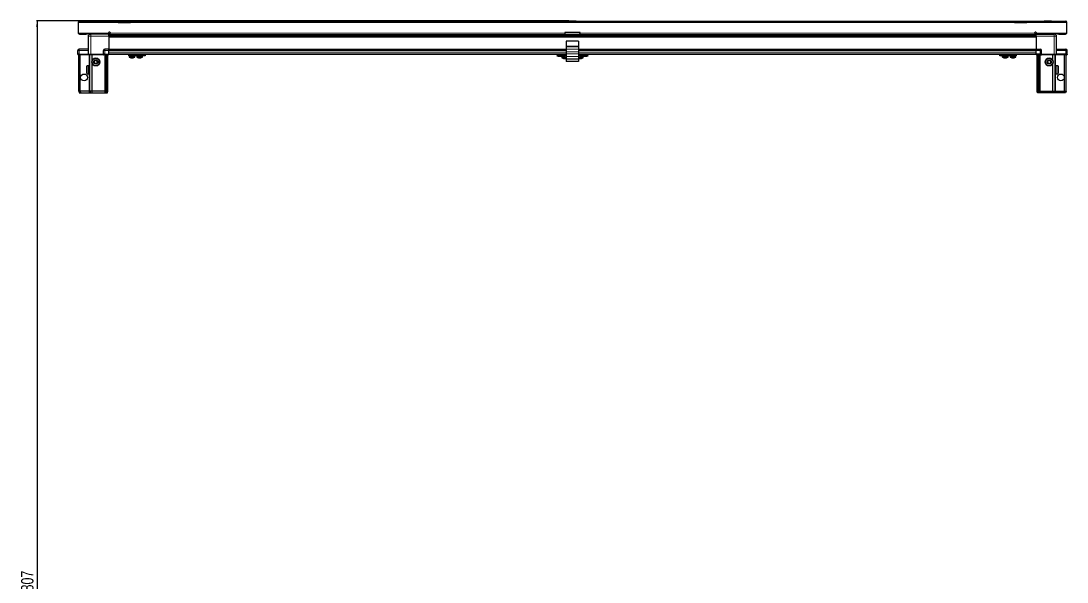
# Model space of a CAD drawing. Header units: millimetres. Extents: x 1132 to 6872, y -1199 to 2270.
# Drawn here: x 1220 to 2912, y -292 to 614 of the extents above; entities that cross this region are included whole.
import ezdxf

# ---------------------------------------------------------------- set-up
doc = ezdxf.new("R2010")
doc.units = ezdxf.units.MM
doc.layers.add('FORMAT', color=7, linetype='Continuous')
doc.styles.add('SLDTEXTSTYLE0', font='TXT', dxfattribs={"width": 0.75})
doc.dimstyles.new('SLDDIMSTYLE0', dxfattribs={"dimtxt": 20, "dimasz": 10, "dimexe": 0, "dimexo": 0.0625, "dimgap": 5, "dimtad": 2, "dimdec": 1, "dimrnd": 1e-09, "dimzin": 12, "dimdsep": 46, "dimtxsty": 'SLDTEXTSTYLE0', "dimsah": 1, "dimcen": 0.09, "dimadec": 0, "dimazin": 3, "dimtfac": 1, "dimtofl": 0, "dimtmove": 0, "dimatfit": 3, "dimfxl": 0, "dimfrac": 2, "dimtolj": 1, "dimtzin": 12, "dimarcsym": 0})

# ---------------------------------------------------------------- blocks, each defined once
blk = doc.blocks.new('_D_11')
at = {"layer": 'FORMAT'}
for p, q in [((2106.7, 614.4), (1245.5, 614.4)), ((1246.5, 614.4), (1246.5, -1192.6)), ((1315.1, -1192.6), (1245.5, -1192.6))]:
    blk.add_line(p, q, dxfattribs=at)
for points in [[(1246.5, 614.4), (1244.9, 604.4), (1248, 604.4)], [(1246.5, -1192.6), (1248, -1182.6), (1244.9, -1182.6)]]:
    blk.add_solid(points, dxfattribs=at)
at = {"layer": 'FORMAT', "insert": (1220.7, -318.6), "char_height": 20, "attachment_point": 1, "rotation": 90, "style": 'SLDTEXTSTYLE0'}
blk.add_mtext('1807', dxfattribs=at)

msp = doc.modelspace()

# ---------------------------------------------------------------- linework, layer by layer
at = {"color": 7, "linetype": 'Continuous', "lineweight": 25}
for p, q in [((1313.99, 612.04), (1312.99, 612.04)), ((1312.99, 612.04), (1312.99, 611.14)), ((1312.99, 611.14), (1312.99, 594.64)), ((1313.99, 611.14), (1312.99, 611.14)), ((1313.99, 612.04), (1313.99, 611.14)), ((1314.59, 614.14), (1377.49, 614.14)), ((1337.85, 614.44), (1337.85, 614.14)), ((1337.85, 614.44), (1349.42, 614.44)), ((1349.42, 614.14), (1349.42, 614.44)), ((1377.49, 612.04), (1377.49, 614.14)), ((1377.49, 614.14), (1387.49, 614.14)), ((1387.49, 612.64), (1377.49, 612.64)), ((1377.49, 611.14), (1377.49, 612.04)), ((1397.49, 611.14), (1377.49, 611.14)), ((1387.49, 614.14), (1397.49, 614.14)), ((1397.49, 612.64), (1387.49, 612.64)), ((1397.49, 614.14), (1397.49, 612.04)), ((1397.49, 614.14), (2827.49, 614.14)), ((1397.49, 611.14), (1397.49, 612.04)), ((2106.7, 614.44), (2106.7, 614.14)), ((2106.7, 614.44), (2118.27, 614.44)), ((2118.27, 614.14), (2118.27, 614.44)), ((2827.49, 612.04), (2827.49, 614.14)), ((2827.49, 614.14), (2837.49, 614.14)), ((2837.49, 612.64), (2827.49, 612.64)), ((2827.49, 611.14), (2827.49, 612.04)), ((2847.49, 611.14), (2827.49, 611.14)), ((2837.49, 614.14), (2847.49, 614.14)), ((2847.49, 612.64), (2837.49, 612.64)), ((2847.49, 614.14), (2910.39, 614.14)), ((2847.49, 614.14), (2847.49, 612.04)), ((2847.49, 611.14), (2847.49, 612.04)), ((2875.55, 614.44), (2875.55, 614.14)), ((2875.55, 614.44), (2886.03, 614.44)), ((2886.03, 614.44), (2887.12, 614.44)), ((2887.12, 614.14), (2887.12, 614.44)), ((2910.99, 612.04), (2910.99, 611.14)), ((2910.99, 612.04), (2911.99, 612.04)), ((2911.99, 611.14), (2910.99, 611.14)), ((2911.99, 611.14), (2911.99, 612.04)), ((2911.99, 594.64), (2911.99, 611.14)), ((1312.99, 594.64), (1362.49, 594.64)), ((1315.09, 593.14), (1325.99, 593.14)), ((1327.99, 593.14), (1325.99, 593.14)), ((1327.99, 594.64), (1327.99, 593.14)), ((1333.24, 594.64), (1333.24, 593.14)), ((1362.49, 593.14), (1333.49, 593.14)), ((1359.74, 593.14), (1359.74, 594.64)), ((1362.49, 594.64), (1362.49, 595.49)), ((1362.49, 594.64), (1362.49, 593.14)), ((1362.49, 592.49), (1386.37, 592.49)), ((1364.49, 595.49), (1364.49, 594.74)), ((1364.49, 592.64), (1364.49, 594.74)), ((1364.49, 592.64), (2099.99, 592.64)), ((1380.99, 592.64), (1380.99, 592.49)), ((1381.15, 592.64), (1381.15, 592.49)), ((1381.36, 592.64), (1381.36, 592.49)), ((1381.91, 592.64), (1381.91, 592.49)), ((1382.32, 592.64), (1382.32, 592.49)), ((1383.21, 592.64), (1383.21, 592.49)), ((1383.79, 592.64), (1383.79, 592.49)), ((1384.93, 592.64), (1384.93, 592.49)), ((1385.63, 592.64), (1385.63, 592.49)), ((1386.37, 592.49), (1386.91, 592.49)), ((1386.91, 592.64), (1386.91, 592.49)), ((1386.91, 592.49), (1387.64, 592.49)), ((1386.91, 592.49), (1386.91, 592.49)), ((1387.09, 592.64), (1387.09, 592.49)), ((1387.59, 592.64), (1387.59, 592.49)), ((1387.64, 592.64), (1387.64, 592.49)), ((1387.64, 592.49), (1388.61, 592.49)), ((1387.64, 592.49), (1387.64, 592.49)), ((1388.61, 592.49), (2836.37, 592.49)), ((1388.93, 592.64), (1388.93, 592.49)), ((1388.95, 592.64), (1388.95, 592.49)), ((1389.64, 592.64), (1389.64, 592.49)), ((1390.82, 592.64), (1390.82, 592.49)), ((1391.43, 592.64), (1391.43, 592.49)), ((1392.38, 592.64), (1392.38, 592.49)), ((1392.84, 592.64), (1392.84, 592.49)), ((1393.47, 592.64), (1393.47, 592.49)), ((1393.72, 592.64), (1393.72, 592.49)), ((1393.96, 592.64), (1393.96, 592.49)), ((1393.99, 592.64), (1393.99, 592.49)), ((2124.99, 595.64), (2099.99, 595.64)), ((2099.99, 595.64), (2099.99, 594.74)), ((2099.99, 594.74), (2099.99, 592.64)), ((2121.99, 592.64), (2102.99, 592.64)), ((2124.99, 594.74), (2124.99, 595.64)), ((2124.99, 592.64), (2124.99, 594.74)), ((2124.99, 592.64), (2860.49, 592.64)), ((2830.99, 592.64), (2830.99, 592.49)), ((2831.1, 592.64), (2831.1, 592.49)), ((2831.28, 592.64), (2831.28, 592.49)), ((2831.79, 592.64), (2831.79, 592.49)), ((2832.18, 592.64), (2832.18, 592.49)), ((2833.04, 592.64), (2833.04, 592.49)), ((2833.6, 592.64), (2833.6, 592.49)), ((2834.72, 592.64), (2834.72, 592.49)), ((2835.4, 592.64), (2835.4, 592.49)), ((2836.28, 592.49), (2836.67, 592.49)), ((2836.67, 592.64), (2836.67, 592.49)), ((2836.67, 592.49), (2837.41, 592.49)), ((2836.67, 592.49), (2836.67, 592.49)), ((2836.93, 592.64), (2836.93, 592.49)), ((2837.41, 592.64), (2837.41, 592.49)), ((2837.41, 592.49), (2838.7, 592.49)), ((2838.61, 592.49), (2862.49, 592.49)), ((2838.7, 592.64), (2838.7, 592.49)), ((2838.79, 592.64), (2838.79, 592.49)), ((2839.42, 592.64), (2839.42, 592.49)), ((2840.62, 592.64), (2840.62, 592.49)), ((2841.24, 592.64), (2841.24, 592.49)), ((2842.22, 592.64), (2842.22, 592.49)), ((2842.7, 592.64), (2842.7, 592.49)), ((2843.37, 592.64), (2843.37, 592.49)), ((2843.64, 592.64), (2843.64, 592.49)), ((2843.94, 592.64), (2843.94, 592.49)), ((2843.99, 592.49), (2843.99, 592.64)), ((2843.99, 592.64), (2843.99, 592.49)), ((2860.49, 594.74), (2860.49, 595.49)), ((2860.49, 594.74), (2860.49, 592.64)), ((2862.49, 595.49), (2862.49, 594.64)), ((2862.49, 594.64), (2911.99, 594.64)), ((2862.49, 594.64), (2862.49, 593.14)), ((2862.49, 593.14), (2891.49, 593.14)), ((2865.24, 594.64), (2865.24, 593.14)), ((2891.74, 593.14), (2891.74, 594.64)), ((2896.99, 593.14), (2896.99, 594.64)), ((2898.99, 593.14), (2896.99, 593.14)), ((2898.99, 593.14), (2909.89, 593.14)), ((1329.49, 560.64), (1329.49, 589.64)), ((2862.49, 590.7), (1362.49, 590.7)), ((2862.49, 590.66), (1362.49, 590.66)), ((1362.49, 589.64), (1362.49, 568.64)), ((2122.49, 581.59), (2102.49, 581.59)), ((2102.49, 581.59), (2102.49, 573.86)), ((2122.49, 581.59), (2122.49, 573.86)), ((2862.49, 589.64), (2862.49, 568.64)), ((2895.49, 560.64), (2895.49, 589.64)), ((1312.49, 560.64), (1312.49, 566.64)), ((1312.49, 560.64), (1312.49, 560.3)), ((1312.49, 560.64), (1312.49, 560.64)), ((1312.49, 560.64), (1312.49, 560.3)), ((1314.49, 560.64), (1312.49, 560.64)), ((1312.49, 560.3), (1312.99, 559.44)), ((1312.49, 560.3), (1312.99, 559.44)), ((1312.99, 559.44), (1314.49, 559.44)), ((1313.99, 501.14), (1313.99, 559.44)), ((1329.49, 568.64), (1314.49, 568.64)), ((1314.49, 560.64), (1329.29, 560.64)), ((1329.29, 559.44), (1314.49, 559.44)), ((1316.49, 501.14), (1316.49, 559.44)), ((1329.29, 560.64), (1329.49, 560.64)), ((1329.49, 559.44), (1329.29, 559.44)), ((1329.49, 560.64), (1329.49, 559.44)), ((1329.49, 560.64), (1333.49, 560.64)), ((1333.49, 559.44), (1329.49, 559.44)), ((1331.99, 501.14), (1331.99, 559.44)), ((1333.49, 560.64), (1353.79, 560.64)), ((1353.79, 559.44), (1333.49, 559.44)), ((1335.49, 550.64), (1335.49, 559.44)), ((1353.79, 560.64), (1353.99, 560.64)), ((1353.99, 559.44), (1353.79, 559.44)), ((1353.99, 560.64), (1353.99, 566.64)), ((1353.99, 560.64), (1353.99, 559.44)), ((1355.99, 560.64), (1353.99, 560.64)), ((1353.99, 560.64), (1355.99, 560.64)), ((1353.99, 559.44), (1354.67, 559.44)), ((1362.49, 559.44), (1354.67, 559.44)), ((1362.49, 568.64), (1355.99, 568.64)), ((1355.99, 560.64), (1362.49, 560.64)), ((1355.99, 560.3), (1362.49, 560.3)), ((1356.99, 501.14), (1356.99, 559.44)), ((1357.99, 501.14), (1357.99, 559.44)), ((1359.49, 501.14), (1359.49, 559.44)), ((1360.99, 501.14), (1360.99, 559.44)), ((1362.49, 566.64), (1362.49, 568.64)), ((1362.49, 567.99), (2102.49, 567.99)), ((1362.49, 560.64), (1362.49, 566.64)), ((1362.49, 560.79), (2102.49, 560.79)), ((1362.49, 560.64), (1362.49, 560.3)), ((1362.49, 560.3), (1362.49, 559.44)), ((1394.94, 558.29), (1394.94, 560.79)), ((1397.94, 560.79), (1397.94, 558.29)), ((1418.14, 558.29), (1418.14, 560.79)), ((1421.14, 560.79), (1421.14, 558.29)), ((2087.49, 557.29), (2087.49, 558.79)), ((2087.49, 558.79), (2089.49, 558.79)), ((2089.49, 558.79), (2089.49, 557.29)), ((2089.49, 558.79), (2100.74, 558.79)), ((2097.49, 560.79), (2097.49, 558.79)), ((2100.74, 557.29), (2100.74, 558.79)), ((2100.74, 558.79), (2102.49, 558.79)), ((2102.49, 573.86), (2102.49, 572.42)), ((2102.49, 572.42), (2102.49, 568.65)), ((2102.49, 568.65), (2102.49, 564.32)), ((2102.49, 564.32), (2102.49, 561.1)), ((2102.49, 561.1), (2102.49, 556.77)), ((2122.49, 573.86), (2122.49, 572.42)), ((2122.49, 572.42), (2122.49, 568.65)), ((2122.49, 568.65), (2122.49, 564.32)), ((2122.49, 567.99), (2862.49, 567.99)), ((2122.49, 564.32), (2122.49, 561.1)), ((2122.49, 561.1), (2122.49, 556.77)), ((2122.49, 560.79), (2862.49, 560.79)), ((2122.49, 558.79), (2124.24, 558.79)), ((2124.24, 558.79), (2124.24, 557.29)), ((2124.24, 558.79), (2135.49, 558.79)), ((2127.49, 558.79), (2127.49, 560.79)), ((2135.49, 557.29), (2135.49, 558.79)), ((2135.49, 558.79), (2137.49, 558.79)), ((2137.49, 558.79), (2137.49, 557.29)), ((2803.84, 558.29), (2803.84, 560.79)), ((2806.84, 560.79), (2806.84, 558.29)), ((2827.04, 558.29), (2827.04, 560.79)), ((2830.04, 560.79), (2830.04, 558.29)), ((2862.49, 568.64), (2868.99, 568.64)), ((2862.49, 566.64), (2862.49, 568.64)), ((2862.49, 560.64), (2862.49, 566.64)), ((2862.49, 560.64), (2868.99, 560.64)), ((2862.49, 560.64), (2862.49, 560.3)), ((2862.49, 560.64), (2862.49, 560.64)), ((2868.99, 560.64), (2862.49, 560.64)), ((2862.49, 559.44), (2862.49, 560.3)), ((2862.49, 560.3), (2862.49, 560.3)), ((2862.49, 560.3), (2868.99, 560.3)), ((2870.31, 559.44), (2862.49, 559.44)), ((2863.99, 501.14), (2863.99, 559.44)), ((2865.49, 501.14), (2865.49, 559.44)), ((2866.99, 501.14), (2866.99, 559.44)), ((2867.99, 501.14), (2867.99, 559.44)), ((2870.99, 560.64), (2868.99, 560.64)), ((2870.31, 559.44), (2870.99, 559.44)), ((2870.99, 560.64), (2870.99, 566.64)), ((2870.99, 560.64), (2870.99, 559.44)), ((2870.99, 560.64), (2871.19, 560.64)), ((2871.19, 559.44), (2870.99, 559.44)), ((2871.19, 560.64), (2891.49, 560.64)), ((2891.49, 559.44), (2871.19, 559.44)), ((2889.49, 550.64), (2889.49, 559.44)), ((2891.49, 560.64), (2895.49, 560.64)), ((2895.49, 559.44), (2891.49, 559.44)), ((2892.99, 501.14), (2892.99, 559.44)), ((2895.49, 568.64), (2910.49, 568.64)), ((2895.49, 560.64), (2895.49, 559.44)), ((2895.49, 560.64), (2895.69, 560.64)), ((2895.69, 559.44), (2895.49, 559.44)), ((2895.69, 560.64), (2910.49, 560.64)), ((2910.49, 560.64), (2895.69, 560.64)), ((2910.49, 559.44), (2895.69, 559.44)), ((2908.49, 501.14), (2908.49, 559.44)), ((2912.49, 560.64), (2910.49, 560.64)), ((2910.49, 559.44), (2911.99, 559.44)), ((2910.99, 501.14), (2910.99, 559.44)), ((2911.99, 559.44), (2912.49, 560.3)), ((2912.49, 560.64), (2912.49, 566.64)), ((2912.49, 560.64), (2912.49, 560.3)), ((1330.49, 542.14), (1327.59, 542.14)), ((1329.99, 542.04), (1330.49, 542.04)), ((1329.99, 542.04), (1329.99, 541.88)), ((1329.99, 541.88), (1330.49, 541.88)), ((1330.49, 542.04), (1330.49, 542.14)), ((1330.49, 541.88), (1330.49, 542.04)), ((1330.49, 541.39), (1330.49, 541.88)), ((1335.49, 501.14), (1335.49, 545.64)), ((1397.94, 558.29), (1394.94, 558.29)), ((1395.29, 558.29), (1395.29, 556.38)), ((1418.14, 558.29), (1397.94, 558.29)), ((1404.79, 556.38), (1404.79, 558.29)), ((1407.74, 558.29), (1407.74, 556.38)), ((1407.79, 558.29), (1407.79, 556.38)), ((1417.29, 556.38), (1417.29, 558.29)), ((1421.14, 558.29), (1418.14, 558.29)), ((2089.49, 557.29), (2087.49, 557.29)), ((2089.49, 557.29), (2100.74, 557.29)), ((2095.24, 557.29), (2095.24, 555.38)), ((2102.49, 557.29), (2100.74, 557.29)), ((2102.49, 556.77), (2102.49, 552.79)), ((2122.49, 552.79), (2102.49, 552.79)), ((2102.49, 552.79), (2102.49, 548.79)), ((2122.49, 548.79), (2102.49, 548.79)), ((2124.24, 557.29), (2122.49, 557.29)), ((2122.49, 556.77), (2122.49, 552.79)), ((2122.49, 553.99), (2122.74, 553.91)), ((2122.49, 552.79), (2122.49, 548.79)), ((2124.24, 557.29), (2135.49, 557.29)), ((2129.74, 555.38), (2129.74, 557.29)), ((2137.49, 557.29), (2135.49, 557.29)), ((2806.84, 558.29), (2803.84, 558.29)), ((2827.04, 558.29), (2806.84, 558.29)), ((2807.69, 558.29), (2807.69, 556.38)), ((2817.19, 556.38), (2817.19, 558.29)), ((2817.24, 556.38), (2817.24, 558.29)), ((2820.19, 558.29), (2820.19, 556.38)), ((2830.04, 558.29), (2827.04, 558.29)), ((2829.69, 556.38), (2829.69, 558.29)), ((2889.49, 501.14), (2889.49, 545.64)), ((2897.39, 542.14), (2894.49, 542.14)), ((2894.49, 542.14), (2894.49, 542.13)), ((2894.99, 542.13), (2894.49, 542.13)), ((2894.49, 542.13), (2894.49, 542.05)), ((2894.49, 542.05), (2894.49, 541.7)), ((2894.99, 542.05), (2894.49, 542.05)), ((2894.99, 541.7), (2894.49, 541.7)), ((2894.49, 541.7), (2894.49, 541.4)), ((2894.99, 542.05), (2894.99, 542.13)), ((2894.99, 541.4), (2894.99, 541.7)), ((1326.79, 529.94), (1326.79, 541.34)), ((1327.59, 529.14), (1330.49, 529.14)), ((1329.99, 541.39), (1330.49, 541.39)), ((1329.99, 541.39), (1329.99, 541.01)), ((1329.99, 541.01), (1330.49, 541.01)), ((1329.99, 540.17), (1330.49, 540.17)), ((1329.99, 540.17), (1329.99, 539.62)), ((1329.99, 539.62), (1330.49, 539.62)), ((1329.99, 538.51), (1330.49, 538.51)), ((1329.99, 538.51), (1329.99, 537.83)), ((1329.99, 537.83), (1330.49, 537.83)), ((1329.99, 536.57), (1330.49, 536.57)), ((1329.99, 536.57), (1329.99, 535.84)), ((1329.99, 536.27), (1330.49, 536.27)), ((1329.99, 535.84), (1330.49, 535.84)), ((1329.99, 534.54), (1330.49, 534.54)), ((1329.99, 534.54), (1329.99, 533.82)), ((1329.99, 534.41), (1330.49, 534.41)), ((1329.99, 533.82), (1330.49, 533.82)), ((1329.99, 532.61), (1330.49, 532.61)), ((1329.99, 532.61), (1329.99, 531.98)), ((1329.99, 531.98), (1330.49, 531.98)), ((1329.99, 530.98), (1330.49, 530.98)), ((1329.99, 530.98), (1329.99, 530.5)), ((1329.99, 530.5), (1330.49, 530.5)), ((1329.99, 529.81), (1330.49, 529.81)), ((1329.99, 529.81), (1329.99, 529.52)), ((1329.99, 529.52), (1330.49, 529.52)), ((1329.99, 529.21), (1330.49, 529.21)), ((1329.99, 529.21), (1329.99, 529.14)), ((1329.99, 529.14), (1330.49, 529.14)), ((1330.49, 541.01), (1330.49, 541.39)), ((1330.49, 540.17), (1330.49, 541.01)), ((1330.49, 539.62), (1330.49, 540.17)), ((1330.59, 540.04), (1330.49, 540.04)), ((1330.49, 538.51), (1330.49, 539.62)), ((1330.49, 537.83), (1330.49, 538.51)), ((1330.49, 536.57), (1330.49, 537.83)), ((1330.49, 536.27), (1330.49, 536.57)), ((1330.49, 534.54), (1330.49, 535.84)), ((1330.49, 533.82), (1330.49, 534.41)), ((1330.49, 532.61), (1330.49, 533.82)), ((1330.49, 531.98), (1330.49, 532.61)), ((1330.49, 530.98), (1330.49, 531.98)), ((1330.49, 531.24), (1330.59, 531.24)), ((1330.49, 530.5), (1330.49, 530.98)), ((1330.49, 529.81), (1330.49, 530.5)), ((1330.49, 529.52), (1330.49, 529.81)), ((1330.49, 529.21), (1330.49, 529.52)), ((1330.49, 529.14), (1330.49, 529.21)), ((1330.49, 529.14), (1330.49, 529.14)), ((1330.59, 538.52), (1330.59, 540.04)), ((1330.59, 531.24), (1330.59, 538.52)), ((1331.47, 538.95), (1330.99, 539.64)), ((1330.99, 531.64), (1330.99, 539.64)), ((1330.99, 531.64), (1331.47, 532.33)), ((1331.96, 539.64), (1331.47, 538.95)), ((1331.47, 532.33), (1331.47, 538.95)), ((1331.47, 532.33), (1331.96, 531.64)), ((1331.99, 539.64), (1331.96, 539.64)), ((1331.96, 531.64), (1331.96, 539.64)), ((1331.96, 531.64), (1331.99, 531.64)), ((2893.02, 539.64), (2892.99, 539.64)), ((2892.99, 531.64), (2893.02, 531.64)), ((2893.5, 538.95), (2893.02, 539.64)), ((2893.02, 539.64), (2893.02, 538.6)), ((2893.02, 538.6), (2893.02, 531.64)), ((2893.02, 531.64), (2893.5, 532.33)), ((2893.99, 539.64), (2893.5, 538.95)), ((2893.5, 538.95), (2893.5, 538.08)), ((2893.5, 538.08), (2893.5, 532.33)), ((2893.5, 532.33), (2893.99, 531.64)), ((2893.99, 539.64), (2893.99, 538.6)), ((2893.99, 538.6), (2893.99, 531.64)), ((2894.49, 540.04), (2894.39, 540.04)), ((2894.39, 540.04), (2894.39, 531.24)), ((2894.39, 531.24), (2894.49, 531.24)), ((2894.49, 541.4), (2894.49, 540.68)), ((2894.99, 541.4), (2894.49, 541.4)), ((2894.99, 540.68), (2894.49, 540.68)), ((2894.49, 540.68), (2894.49, 540.19)), ((2894.49, 540.19), (2894.49, 539.17)), ((2894.99, 540.19), (2894.49, 540.19)), ((2894.99, 539.17), (2894.49, 539.17)), ((2894.49, 539.17), (2894.49, 538.53)), ((2894.49, 538.53), (2894.49, 537.31)), ((2894.99, 538.53), (2894.49, 538.53)), ((2894.99, 537.31), (2894.49, 537.31)), ((2894.49, 537.31), (2894.49, 536.77)), ((2894.99, 536.77), (2894.49, 536.77)), ((2894.49, 536.59), (2894.49, 535.29)), ((2894.99, 536.59), (2894.49, 536.59)), ((2894.99, 535.29), (2894.49, 535.29)), ((2894.99, 534.91), (2894.49, 534.91)), ((2894.49, 534.91), (2894.49, 534.56)), ((2894.99, 534.56), (2894.49, 534.56)), ((2894.49, 534.56), (2894.49, 533.3)), ((2894.99, 533.3), (2894.49, 533.3)), ((2894.49, 533.3), (2894.49, 532.63)), ((2894.49, 532.63), (2894.49, 531.54)), ((2894.99, 532.63), (2894.49, 532.63)), ((2894.99, 531.54), (2894.49, 531.54)), ((2894.49, 531.54), (2894.49, 531)), ((2894.49, 531), (2894.49, 530.18)), ((2894.99, 531), (2894.49, 531)), ((2894.99, 530.18), (2894.49, 530.18)), ((2894.49, 530.18), (2894.49, 529.82)), ((2894.49, 529.82), (2894.49, 529.36)), ((2894.99, 529.82), (2894.49, 529.82)), ((2894.99, 529.36), (2894.49, 529.36)), ((2894.49, 529.36), (2894.49, 529.21)), ((2894.49, 529.21), (2894.49, 529.14)), ((2894.99, 529.21), (2894.49, 529.21)), ((2894.49, 529.14), (2897.39, 529.14)), ((2894.99, 540.19), (2894.99, 540.68)), ((2894.99, 538.53), (2894.99, 539.17)), ((2894.99, 536.59), (2894.99, 537.31)), ((2894.99, 534.56), (2894.99, 535.29)), ((2894.99, 532.63), (2894.99, 533.3)), ((2894.99, 531), (2894.99, 531.54)), ((2894.99, 529.82), (2894.99, 530.18)), ((2894.99, 529.21), (2894.99, 529.36)), ((2898.19, 541.34), (2898.19, 539.85)), ((2898.19, 539.85), (2898.19, 529.94)), ((1313.99, 501.14), (1314.79, 498.14)), ((1316.49, 501.14), (1313.99, 501.14)), ((1314.79, 498.14), (1316.64, 498.14)), ((1330.99, 501.14), (1316.49, 501.14)), ((1316.49, 501.14), (1316.64, 498.14)), ((1316.64, 498.14), (1330.99, 498.14)), ((1331.99, 501.14), (1330.99, 501.14)), ((1330.99, 498.14), (1332.79, 498.14)), ((1335.49, 501.14), (1331.99, 501.14)), ((1331.99, 501.14), (1332.79, 498.14)), ((1332.79, 498.14), (1335.82, 498.14)), ((1355.99, 501.14), (1335.49, 501.14)), ((1335.82, 498.14), (1335.49, 501.14)), ((1335.82, 498.14), (1355.99, 498.14)), ((1356.99, 501.14), (1355.99, 501.14)), ((1355.99, 498.14), (1357.79, 498.14)), ((1357.99, 501.14), (1356.99, 501.14)), ((1357.79, 498.14), (1356.99, 501.14)), ((1357.79, 498.14), (1358.53, 498.14)), ((1359.49, 501.14), (1357.99, 501.14)), ((1358.53, 498.14), (1357.99, 501.14)), ((1358.53, 498.14), (1359.03, 498.14)), ((1359.03, 498.14), (1359.49, 501.14)), ((1359.03, 498.14), (1360.18, 498.14)), ((1360.99, 501.14), (1359.49, 501.14)), ((1360.18, 498.14), (1360.99, 501.14)), ((2863.99, 501.14), (2865.49, 501.14)), ((2864.79, 498.14), (2863.99, 501.14)), ((2865.94, 498.14), (2864.79, 498.14)), ((2865.49, 501.14), (2866.99, 501.14)), ((2865.94, 498.14), (2865.49, 501.14)), ((2866.44, 498.14), (2865.94, 498.14)), ((2866.44, 498.14), (2866.99, 501.14)), ((2867.18, 498.14), (2866.44, 498.14)), ((2866.99, 501.14), (2867.99, 501.14)), ((2867.18, 498.14), (2867.99, 501.14)), ((2868.99, 498.14), (2867.18, 498.14)), ((2867.99, 501.14), (2868.99, 501.14)), ((2868.99, 501.14), (2889.49, 501.14)), ((2889.16, 498.14), (2868.99, 498.14)), ((2889.16, 498.14), (2889.49, 501.14)), ((2892.18, 498.14), (2889.16, 498.14)), ((2889.49, 501.14), (2892.99, 501.14)), ((2892.99, 501.14), (2892.18, 498.14)), ((2893.99, 498.14), (2892.18, 498.14)), ((2892.99, 501.14), (2893.99, 501.14)), ((2893.99, 501.14), (2908.49, 501.14)), ((2908.33, 498.14), (2893.99, 498.14)), ((2908.49, 501.14), (2908.33, 498.14)), ((2910.18, 498.14), (2908.33, 498.14)), ((2908.49, 501.14), (2910.99, 501.14)), ((2910.99, 501.14), (2910.18, 498.14))]:
    msp.add_line(p, q, dxfattribs=at)
at = {"color": 8, "linetype": 'Continuous', "lineweight": 18}
for p, q in [((1377.49, 612.04), (1313.99, 612.04)), ((1387.49, 612.64), (1387.49, 614.14)), ((2827.49, 612.04), (1397.49, 612.04)), ((2837.49, 614.14), (2837.49, 612.64)), ((2910.99, 612.04), (2847.49, 612.04)), ((1315.09, 594.64), (1315.09, 593.14)), ((1325.99, 593.14), (1325.99, 594.64)), ((1362.49, 593.14), (1364.49, 593.14)), ((1364.49, 594.74), (2099.99, 594.74)), ((2099.99, 593.14), (2101.33, 593.14)), ((2123.65, 593.14), (2124.99, 593.14)), ((2124.99, 594.74), (2860.49, 594.74)), ((2860.49, 593.14), (2862.49, 593.14)), ((2898.99, 594.64), (2898.99, 593.14)), ((2909.89, 594.64), (2909.89, 593.14)), ((1333.49, 589.64), (1362.49, 589.64)), ((1333.49, 560.64), (1333.49, 589.64)), ((2862.49, 591.9), (1362.49, 591.9)), ((1362.49, 589.45), (2862.49, 589.45)), ((2862.49, 588.04), (1362.49, 588.04)), ((2891.49, 589.64), (2862.49, 589.64)), ((2891.49, 560.64), (2891.49, 589.64)), ((1312.49, 566.64), (1314.49, 566.64)), ((1314.49, 568.64), (1314.49, 566.64)), ((1314.49, 560.64), (1314.49, 566.64)), ((1314.49, 566.64), (1329.49, 566.64)), ((1314.49, 560.64), (1314.49, 559.44)), ((1329.29, 559.44), (1329.29, 560.64)), ((1330.99, 539.64), (1330.99, 559.44)), ((1333.49, 560.64), (1333.49, 559.44)), ((1353.79, 559.44), (1353.79, 560.64)), ((1353.99, 566.64), (1355.99, 566.64)), ((1355.99, 566.64), (1355.99, 568.64)), ((1355.99, 560.64), (1355.99, 566.64)), ((1355.99, 566.64), (1362.49, 566.64)), ((1355.99, 560.64), (1355.99, 560.3)), ((1355.99, 501.14), (1355.99, 559.44)), ((1362.49, 568.64), (2102.49, 568.64)), ((1362.49, 565.99), (2102.49, 565.99)), ((1362.49, 562.79), (2102.49, 562.79)), ((2122.49, 573.86), (2102.49, 573.86)), ((2122.49, 572.42), (2102.49, 572.42)), ((2122.49, 568.65), (2102.49, 568.65)), ((2122.49, 564.32), (2102.49, 564.32)), ((2122.49, 561.1), (2102.49, 561.1)), ((2122.49, 568.64), (2862.49, 568.64)), ((2122.49, 565.99), (2862.49, 565.99)), ((2122.49, 562.79), (2862.49, 562.79)), ((2868.99, 566.64), (2862.49, 566.64)), ((2862.49, 560.64), (2862.49, 560.3)), ((2868.99, 566.64), (2868.99, 568.64)), ((2868.99, 560.64), (2868.99, 566.64)), ((2870.99, 566.64), (2868.99, 566.64)), ((2868.99, 560.64), (2868.99, 560.3)), ((2868.99, 501.14), (2868.99, 559.44)), ((2871.19, 560.64), (2871.19, 559.44)), ((2891.49, 560.64), (2891.49, 559.44)), ((2893.99, 539.64), (2893.99, 559.44)), ((2910.49, 566.64), (2895.49, 566.64)), ((2895.69, 560.64), (2895.69, 559.44)), ((2910.49, 568.64), (2910.49, 566.64)), ((2910.49, 560.64), (2910.49, 566.64)), ((2912.49, 566.64), (2910.49, 566.64)), ((2910.49, 560.64), (2910.49, 559.44)), ((1327.59, 529.14), (1327.59, 542.14)), ((1404.79, 556.38), (1395.29, 556.38)), ((1404.59, 556.01), (1395.48, 556.01)), ((1407.79, 556.38), (1407.74, 556.38)), ((1417.29, 556.38), (1407.79, 556.38)), ((1407.98, 556.01), (1407.93, 556.01)), ((1417.09, 556.01), (1407.98, 556.01)), ((2102.49, 555.38), (2095.24, 555.38)), ((2102.49, 555.01), (2095.43, 555.01)), ((2122.49, 556.77), (2102.49, 556.77)), ((2129.74, 555.38), (2122.49, 555.38)), ((2129.54, 555.01), (2122.49, 555.01)), ((2809.9, 556.38), (2807.69, 556.38)), ((2810, 556.01), (2807.88, 556.01)), ((2817.19, 556.38), (2809.9, 556.38)), ((2816.99, 556.01), (2810, 556.01)), ((2817.04, 556.01), (2816.99, 556.01)), ((2817.24, 556.38), (2817.19, 556.38)), ((2827.69, 556.38), (2820.19, 556.38)), ((2827.58, 556.01), (2820.38, 556.01)), ((2829.49, 556.01), (2827.58, 556.01)), ((2829.69, 556.38), (2827.69, 556.38)), ((2897.39, 542.14), (2897.39, 540.44)), ((1330.99, 501.14), (1330.99, 531.64)), ((2893.99, 501.14), (2893.99, 531.64)), ((2897.39, 540.44), (2897.39, 529.14)), ((1330.99, 501.14), (1330.99, 498.14)), ((1355.99, 498.14), (1355.99, 501.14)), ((2868.99, 498.14), (2868.99, 501.14)), ((2893.99, 501.14), (2893.99, 498.14))]:
    msp.add_line(p, q, dxfattribs=at)
at = {"color": 7, "linetype": 'Continuous', "lineweight": 25}
for centre, radius in [((1341.49, 548.14), 6.5), ((1341.49, 548.14), 3.46), ((2883.49, 548.14), 6.5), ((2883.49, 548.14), 3.46), ((1322.49, 523.14), 5.5), ((2902.49, 523.14), 5.5)]:
    msp.add_circle(centre, radius, dxfattribs=at)
at = {"color": 8, "linetype": 'Continuous', "lineweight": 18}
for centre in [(1341.49, 548.14), (2883.49, 548.14)]:
    msp.add_circle(centre, 5.7, dxfattribs=at)
at = {"color": 7, "linetype": 'Continuous', "lineweight": 25}
for centre, radius, start, end in [((1315.09, 595.24), 2.1, 196.60155, 270), ((1363.49, 595.49), 1, 0, 180), ((2102.99, 595.64), 3, 180, 270), ((2121.99, 595.64), 3, 270, 360), ((2861.49, 595.49), 1, 0, 180), ((2909.89, 595.24), 2.1, 270, 343.39845), ((1314.49, 566.64), 2, 90, 180), ((1355.99, 566.64), 2, 90, 180), ((2868.99, 566.64), 2, 0, 90), ((2910.49, 566.64), 2, 0, 90), ((1327.59, 541.34), 0.8, 90, 180), ((1341.49, 548.14), 2.5, 134.92207, 194.92207), ((1341.49, 548.14), 2.5, 194.92207, 254.92207), ((1341.49, 548.14), 2.5, 74.92207, 134.92207), ((1341.49, 548.14), 2.5, 254.92207, 314.92207), ((1341.49, 548.14), 2.5, 14.92207, 74.92207), ((1341.49, 548.14), 2.5, 314.92207, 14.92207), ((1395.74, 556.38), 0.45, 180, 235.28209), ((1400.04, 562.59), 8, 235.28209, 258.9392), ((1400.04, 562.59), 8, 281.00757, 304.71791), ((1404.34, 556.38), 0.45, 304.71791, 0), ((1408.19, 556.38), 0.45, 180, 235.28209), ((1408.24, 556.38), 0.45, 180, 235.28209), ((1412.49, 562.59), 8, 235.28209, 256.54113), ((1412.54, 562.59), 8, 235.28209, 259.06255), ((1412.54, 562.59), 8, 280.87532, 304.71791), ((1416.84, 556.38), 0.45, 304.71791, 0), ((2095.69, 555.38), 0.45, 180, 235.28209), ((2099.99, 561.59), 8, 235.28209, 259.10263), ((2099.99, 561.59), 8, 280.79755, 288.20996), ((2124.99, 561.59), 8, 286.33055, 304.71791), ((2129.29, 555.38), 0.45, 304.71791, 0), ((2808.14, 556.38), 0.45, 180, 235.28209), ((2812.44, 562.59), 8, 235.28209, 259.05401), ((2812.44, 562.59), 8, 280.84597, 304.71791), ((2812.49, 562.59), 8, 280.92113, 304.71791), ((2816.74, 556.38), 0.45, 304.71791, 0), ((2816.79, 556.38), 0.45, 304.71791, 0), ((2820.64, 556.38), 0.45, 180, 235.28209), ((2824.94, 562.59), 8, 235.28209, 258.92302), ((2824.94, 562.59), 8, 280.93918, 304.71791), ((2829.24, 556.38), 0.45, 304.71791, 0), ((2883.49, 548.14), 2.5, 118.29497, 178.29497), ((2883.49, 548.14), 2.5, 178.29497, 238.29497), ((2883.49, 548.14), 2.5, 238.29497, 298.29497), ((2883.49, 548.14), 2.5, 58.29497, 118.29497), ((2883.49, 548.14), 2.5, 298.29497, 358.29497), ((2883.49, 548.14), 2.5, 358.29497, 58.29497), ((2897.39, 541.34), 0.8, 360, 90), ((1327.59, 529.94), 0.8, 180, 270), ((1330.99, 540.04), 0.4, 180, 270), ((1330.99, 531.24), 0.4, 90, 180), ((2893.99, 540.04), 0.4, 270, 360), ((2893.99, 531.24), 0.4, 0, 90), ((2897.39, 529.94), 0.8, 270, 0)]:
    msp.add_arc(centre, radius, start, end, dxfattribs=at)
for centre, start_param, end_param in [((1355.99, 556.84), 0, 0.7227342), ((2868.99, 556.84), 5.5604511, 6.2831853)]:
    msp.add_ellipse(centre, major_axis=(0, 3.46), ratio=0.5773503, start_param=start_param, end_param=end_param, dxfattribs=at)
for points, knots in [([(1314.61, 614.05), (1314.52, 614.04), (1314.19, 613.99), (1313.7, 613.66), (1313.23, 613.11), (1313.02, 612.53), (1313, 612.16), (1312.99, 612.04)], [0, 0, 0, 0, 0.09796676, 0.35374469, 0.6095195, 0.86529422, 1, 1, 1, 1]), ([(1313.99, 612.04), (1314.03, 612.29), (1314.12, 612.78), (1314.26, 613.43), (1314.39, 613.89), (1314.5, 614.11), (1314.57, 614.13), (1314.59, 614.14)], [0, 0, 0, 0, 0.2302553, 0.4485219, 0.6667858, 0.8850496, 1, 1, 1, 1]), ([(2911.99, 612.04), (2911.96, 612.29), (2911.91, 612.79), (2911.52, 613.42), (2910.96, 613.9), (2910.5, 614.04), (2910.26, 614.1)], [0, 0, 0, 0, 0.2601609, 0.506776, 0.753388, 1, 1, 1, 1]), ([(2910.39, 614.14), (2910.43, 614.11), (2910.52, 614.06), (2910.66, 613.67), (2910.79, 613.11), (2910.9, 612.53), (2910.97, 612.16), (2910.99, 612.04)], [0, 0, 0, 0, 0.2302553, 0.4485219, 0.6667858, 0.8850496, 1, 1, 1, 1]), ([(1329.49, 589.64), (1329.54, 590.08), (1329.61, 590.76), (1330.04, 591.57), (1330.5, 592.13), (1331.06, 592.58), (1331.87, 593.02), (1332.55, 593.09), (1332.99, 593.14)], [0, 0, 0, 0, 0.2394568, 0.3683607, 0.5, 0.6316393, 0.7605432, 1, 1, 1, 1]), ([(1333.49, 593.14), (1333.42, 593.14), (1333.29, 593.14), (1333.13, 593.14), (1333.01, 593.14), (1333, 593.14), (1332.99, 593.14)], [0, 0, 0, 0, 0.2493943, 0.5003335, 0.7501667, 1, 1, 1, 1]), ([(1362.49, 589.64), (1362.49, 590.03), (1362.49, 590.82), (1362.49, 591.87), (1362.49, 592.66), (1362.49, 593.08), (1362.49, 593.12), (1362.49, 593.14)], [0, 0, 0, 0, 0.2146939, 0.4293877, 0.6440816, 0.8587754, 1, 1, 1, 1]), ([(2862.49, 589.64), (2862.49, 590.03), (2862.49, 590.82), (2862.49, 591.87), (2862.49, 592.66), (2862.49, 593.08), (2862.49, 593.12), (2862.49, 593.14)], [0, 0, 0, 0, 0.2146939, 0.4293877, 0.6440816, 0.8587754, 1, 1, 1, 1]), ([(2891.49, 593.14), (2891.55, 593.14), (2891.69, 593.14), (2891.85, 593.14), (2891.97, 593.14), (2891.98, 593.14), (2891.99, 593.14)], [0, 0, 0, 0, 0.2493943, 0.5003335, 0.7501667, 1, 1, 1, 1]), ([(2895.49, 589.64), (2895.44, 590.08), (2895.37, 590.76), (2894.93, 591.57), (2894.48, 592.13), (2893.92, 592.58), (2893.11, 593.02), (2892.43, 593.09), (2891.99, 593.14)], [0, 0, 0, 0, 0.2394568, 0.3683607, 0.5, 0.6316393, 0.7605432, 1, 1, 1, 1]), ([(1338.7, 548.89), (1339.07, 549.25), (1339.75, 549.93), (1340.43, 550.61), (1340.75, 550.93)], [0, 0, 0, 0, 0.53468586, 1, 1, 1, 1]), ([(1339.44, 546.1), (1339.36, 546.43), (1339.14, 547.23), (1338.89, 548.19), (1338.73, 548.77), (1338.7, 548.89)], [0, 0, 0, 0, 0.36290056, 0.86687533, 1, 1, 1, 1]), ([(1342.23, 545.35), (1341.73, 545.48), (1340.8, 545.73), (1339.88, 545.98), (1339.44, 546.1)], [0, 0, 0, 0, 0.5346859, 1, 1, 1, 1]), ([(1340.75, 550.93), (1341.24, 550.79), (1342.17, 550.54), (1343.1, 550.29), (1343.53, 550.18)], [0, 0, 0, 0, 0.5346859, 1, 1, 1, 1]), ([(1344.28, 547.39), (1343.91, 547.02), (1343.23, 546.34), (1342.55, 545.66), (1342.23, 545.35)], [0, 0, 0, 0, 0.5346859, 1, 1, 1, 1]), ([(1343.53, 550.18), (1343.56, 550.06), (1343.72, 549.48), (1343.98, 548.52), (1344.19, 547.72), (1344.28, 547.39)], [0, 0, 0, 0, 0.13312467, 0.63709944, 1, 1, 1, 1]), ([(1398.54, 554.73), (1398.54, 554.73), (1398.54, 554.73), (1398.4, 554.76), (1398.22, 554.81), (1398.07, 554.87), (1398, 554.9), (1397.99, 554.91), (1397.99, 554.91), (1398, 554.91), (1398.02, 554.91), (1398.09, 554.89), (1398.38, 554.82), (1398.76, 554.75), (1399.17, 554.72), (1399.45, 554.75), (1399.6, 554.81), (1399.71, 554.88), (1399.78, 554.91), (1399.8, 554.91), (1399.83, 554.91), (1399.85, 554.91), (1399.89, 554.9), (1399.99, 554.87), (1400.15, 554.8), (1400.37, 554.74), (1400.67, 554.72), (1401.01, 554.75), (1401.32, 554.8), (1401.56, 554.85), (1401.68, 554.87), (1401.76, 554.89), (1401.81, 554.9), (1401.85, 554.91), (1401.86, 554.91), (1401.87, 554.91), (1401.87, 554.91)], [0, 0, 0, 0, 0.02609806, 0.07983731, 0.13720457, 0.17835712, 0.1990393, 0.20333955, 0.20768945, 0.21072293, 0.21454384, 0.22147953, 0.24860164, 0.35577715, 0.40489702, 0.45442268, 0.54604997, 0.59140385, 0.59711865, 0.60132508, 0.60438175, 0.60744379, 0.6119905, 0.62422862, 0.67851933, 0.75975016, 0.80430476, 0.84902576, 0.92362505, 0.95135982, 0.96870753, 0.97999594, 0.99114211, 0.99547316, 0.99884503, 1, 1, 1, 1]), ([(1401.87, 554.91), (1401.88, 554.91), (1401.88, 554.91), (1401.89, 554.9), (1401.84, 554.87), (1401.7, 554.8), (1401.56, 554.75), (1401.51, 554.72), (1401.55, 554.73), (1401.57, 554.74)], [0, 0, 0, 0, 0.0151829, 0.0365363, 0.0956997, 0.3601423, 0.6752387, 0.8745348, 1, 1, 1, 1]), ([(1411.02, 554.73), (1411.03, 554.73), (1411.05, 554.73), (1410.91, 554.78), (1410.75, 554.84), (1410.63, 554.89), (1410.63, 554.91), (1410.63, 554.91), (1410.65, 554.91), (1410.67, 554.91), (1410.76, 554.89), (1411.1, 554.81), (1411.52, 554.73), (1411.96, 554.73), (1412.18, 554.76), (1412.35, 554.81), (1412.47, 554.87), (1412.55, 554.9), (1412.6, 554.91), (1412.62, 554.91), (1412.64, 554.91), (1412.67, 554.91), (1412.73, 554.89), (1412.86, 554.82), (1413.01, 554.75), (1413.32, 554.72), (1413.7, 554.75), (1414.09, 554.81), (1414.39, 554.88), (1414.5, 554.91), (1414.52, 554.91), (1414.53, 554.91), (1414.54, 554.91), (1414.54, 554.9), (1414.48, 554.87), (1414.3, 554.8), (1414.1, 554.74), (1414.06, 554.74), (1414.05, 554.73)], [0, 0, 0, 0, 0.0283629, 0.0806823, 0.1383562, 0.1672924, 0.1709175, 0.1737955, 0.1766977, 0.1800498, 0.1863992, 0.2130773, 0.319019, 0.3539804, 0.3992833, 0.4476446, 0.4823368, 0.4997721, 0.5033973, 0.5070643, 0.5096216, 0.5128427, 0.5186896, 0.5415539, 0.6319042, 0.6733129, 0.7150637, 0.7923067, 0.8305407, 0.8353583, 0.8389044, 0.8414812, 0.8440625, 0.8478955, 0.8582124, 0.9039802, 0.9724588, 1, 1, 1, 1]), ([(2098.48, 553.73), (2098.48, 553.73), (2098.49, 553.73), (2098.36, 553.77), (2098.17, 553.83), (2098.04, 553.89), (2098.03, 553.91), (2098.03, 553.91), (2098.04, 553.91), (2098.06, 553.91), (2098.11, 553.9), (2098.31, 553.86), (2098.65, 553.78), (2099.07, 553.73), (2099.4, 553.73), (2099.62, 553.77), (2099.78, 553.84), (2099.89, 553.89), (2099.96, 553.91), (2099.98, 553.91), (2100, 553.91), (2100.03, 553.91), (2100.1, 553.89), (2100.26, 553.81), (2100.44, 553.73), (2100.84, 553.73), (2101.16, 553.76), (2101.48, 553.81), (2101.72, 553.87), (2101.86, 553.9), (2101.91, 553.91), (2101.93, 553.91), (2101.94, 553.91), (2101.95, 553.91), (2101.93, 553.89), (2101.78, 553.82), (2101.59, 553.76), (2101.47, 553.72), (2101.49, 553.73), (2101.49, 553.73)], [0, 0, 0, 0, 0.0107986, 0.0543621, 0.1370986, 0.1577299, 0.1615047, 0.1653161, 0.1678592, 0.1703965, 0.1748191, 0.1884464, 0.2519024, 0.3158484, 0.35385, 0.4061453, 0.4637925, 0.4927153, 0.4963388, 0.4992154, 0.5021163, 0.5054668, 0.5118133, 0.5384791, 0.6443718, 0.679317, 0.724599, 0.772938, 0.8076141, 0.8250414, 0.8286649, 0.8323302, 0.8348863, 0.8381059, 0.84395, 0.8668038, 0.9571124, 0.9985019, 1, 1, 1, 1]), ([(2122.74, 553.91), (2122.74, 553.91), (2122.74, 553.91), (2122.75, 553.91), (2122.81, 553.89), (2123.11, 553.81), (2123.5, 553.73), (2123.76, 553.73), (2123.82, 553.76), (2123.82, 553.81), (2123.81, 553.87), (2123.81, 553.9), (2123.84, 553.91), (2123.85, 553.91), (2123.88, 553.91), (2123.9, 553.91), (2123.98, 553.89), (2124.23, 553.82), (2124.55, 553.75), (2124.98, 553.72), (2125.38, 553.75), (2125.71, 553.81), (2125.96, 553.88), (2126.07, 553.91), (2126.09, 553.91), (2126.11, 553.91), (2126.13, 553.91), (2126.15, 553.9), (2126.18, 553.87), (2126.15, 553.8), (2126.16, 553.74), (2126.28, 553.72), (2126.52, 553.75), (2126.78, 553.8), (2127, 553.85), (2127.1, 553.87), (2127.17, 553.89), (2127.21, 553.9), (2127.23, 553.91), (2127.24, 553.91), (2127.24, 553.91), (2127.24, 553.91)], [0, 0, 0, 0, 0.00194946, 0.00530077, 0.01164856, 0.03832017, 0.14423596, 0.17918874, 0.22448056, 0.27283008, 0.30751373, 0.32494482, 0.3285691, 0.33223522, 0.33479185, 0.33801215, 0.34385759, 0.3667163, 0.45704456, 0.49844311, 0.54018368, 0.61740779, 0.65563235, 0.66044883, 0.66399404, 0.66657022, 0.66915092, 0.67298293, 0.68329729, 0.72905388, 0.79751578, 0.8350667, 0.87275787, 0.93563066, 0.95900573, 0.97362649, 0.98314044, 0.99253451, 0.99618474, 0.99902659, 1, 1, 1, 1]), ([(2810.92, 554.73), (2810.91, 554.74), (2810.88, 554.74), (2810.67, 554.8), (2810.51, 554.87), (2810.45, 554.9), (2810.44, 554.91), (2810.44, 554.91), (2810.45, 554.91), (2810.47, 554.91), (2810.52, 554.9), (2810.74, 554.85), (2811.07, 554.78), (2811.45, 554.73), (2811.73, 554.73), (2811.99, 554.76), (2812.13, 554.83), (2812.26, 554.89), (2812.31, 554.91), (2812.33, 554.91), (2812.35, 554.91), (2812.38, 554.91), (2812.42, 554.9), (2812.54, 554.86), (2812.7, 554.78), (2812.95, 554.73), (2813.31, 554.73), (2813.68, 554.77), (2814.01, 554.84), (2814.24, 554.89), (2814.32, 554.91), (2814.34, 554.91), (2814.35, 554.91), (2814.35, 554.91), (2814.33, 554.89), (2814.17, 554.81), (2813.93, 554.73), (2813.94, 554.73), (2813.95, 554.73)], [0, 0, 0, 0, 0.02451912, 0.10597395, 0.13384212, 0.14781851, 0.15355312, 0.15640274, 0.15927956, 0.16178012, 0.16647727, 0.18164832, 0.25411072, 0.30099815, 0.33557914, 0.37919172, 0.4620214, 0.4826759, 0.48645495, 0.49027069, 0.49281666, 0.49535678, 0.49978442, 0.51342704, 0.5769545, 0.64097254, 0.67901695, 0.73137106, 0.78908324, 0.81803858, 0.82166614, 0.82454604, 0.82745017, 0.83080452, 0.83715808, 0.86385392, 0.96986594, 1, 1, 1, 1]), ([(2823.41, 554.74), (2823.42, 554.73), (2823.47, 554.72), (2823.42, 554.75), (2823.3, 554.79), (2823.19, 554.85), (2823.14, 554.87), (2823.11, 554.89), (2823.09, 554.9), (2823.09, 554.91), (2823.1, 554.91), (2823.1, 554.91), (2823.11, 554.91)], [0, 0, 0, 0, 0.117513, 0.3191822, 0.6555874, 0.7806573, 0.8588867, 0.9097918, 0.9600554, 0.9795862, 0.9947917, 1, 1, 1, 1]), ([(2823.11, 554.91), (2823.11, 554.91), (2823.12, 554.91), (2823.16, 554.9), (2823.32, 554.87), (2823.61, 554.8), (2823.96, 554.75), (2824.29, 554.72), (2824.62, 554.74), (2824.83, 554.8), (2824.99, 554.87), (2825.07, 554.9), (2825.11, 554.91), (2825.14, 554.91), (2825.16, 554.91), (2825.18, 554.91), (2825.22, 554.9), (2825.33, 554.85), (2825.44, 554.78), (2825.64, 554.73), (2825.89, 554.73), (2826.28, 554.76), (2826.63, 554.83), (2826.9, 554.89), (2826.96, 554.91), (2826.98, 554.91), (2826.99, 554.91), (2826.99, 554.91), (2826.98, 554.9), (2826.88, 554.86), (2826.66, 554.78), (2826.45, 554.73), (2826.44, 554.73), (2826.44, 554.73)], [0, 0, 0, 0, 0.0033506, 0.0080628, 0.021119, 0.0794763, 0.1490118, 0.1929925, 0.2373326, 0.3338878, 0.3669223, 0.3834897, 0.3902874, 0.3936653, 0.3970754, 0.4000395, 0.4056074, 0.423591, 0.5094867, 0.5650663, 0.606058, 0.6577556, 0.7559406, 0.7804241, 0.7849037, 0.7894268, 0.7924448, 0.7954558, 0.8007042, 0.816876, 0.8921804, 0.9680663, 1, 1, 1, 1]), ([(2880.95, 546.77), (2880.96, 547.28), (2880.99, 548.25), (2881.02, 549.21), (2881.03, 549.65)], [0, 0, 0, 0, 0.5346859, 1, 1, 1, 1]), ([(2883.4, 545.25), (2883.11, 545.43), (2882.41, 545.87), (2881.56, 546.39), (2881.05, 546.7), (2880.95, 546.77)], [0, 0, 0, 0, 0.36290056, 0.86687533, 1, 1, 1, 1]), ([(2881.03, 549.65), (2881.49, 549.9), (2882.34, 550.36), (2883.18, 550.81), (2883.57, 551.02)], [0, 0, 0, 0, 0.5346859, 1, 1, 1, 1]), ([(2885.94, 546.62), (2885.49, 546.38), (2884.64, 545.92), (2883.8, 545.46), (2883.4, 545.25)], [0, 0, 0, 0, 0.5346859, 1, 1, 1, 1]), ([(2883.57, 551.02), (2883.68, 550.96), (2884.19, 550.64), (2885.04, 550.12), (2885.74, 549.69), (2886.03, 549.51)], [0, 0, 0, 0, 0.1331247, 0.6370994, 1, 1, 1, 1]), ([(2886.03, 549.51), (2886.01, 548.99), (2885.99, 548.03), (2885.96, 547.07), (2885.94, 546.62)], [0, 0, 0, 0, 0.5346859, 1, 1, 1, 1])]:
    msp.add_open_spline(points, degree=3, knots=knots, dxfattribs=at)
at = {"color": 8, "linetype": 'Continuous', "lineweight": 18}
for points in [[(1333.49, 589.64), (1333.49, 590.08), (1333.49, 590.76), (1333.49, 591.57), (1333.49, 592.13), (1333.49, 592.58), (1333.49, 593.02), (1333.49, 593.09), (1333.49, 593.14)], [(2891.49, 589.64), (2891.49, 590.08), (2891.49, 590.76), (2891.49, 591.57), (2891.49, 592.13), (2891.49, 592.58), (2891.49, 593.02), (2891.49, 593.09), (2891.49, 593.14)]]:
    msp.add_open_spline(points, degree=3, knots=[0, 0, 0, 0, 0.2394568, 0.3683607, 0.5, 0.6316393, 0.7605432, 1, 1, 1, 1], dxfattribs=at)
for points in [[(1329.49, 589.64), (1329.55, 589.64), (1329.67, 589.64), (1330.59, 589.64), (1331.92, 589.64), (1332.96, 589.64), (1333.49, 589.64)], [(2895.49, 589.64), (2895.43, 589.64), (2895.31, 589.64), (2894.38, 589.64), (2893.06, 589.64), (2892.01, 589.64), (2891.49, 589.64)]]:
    msp.add_open_spline(points, degree=3, dxfattribs=at)

# ---------------------------------------------------------------- dimensions: what is measured, and where the dimension line sits
at = {"layer": 'FORMAT'}
dim = msp.add_linear_dim(base=(1246.49, -1192.56), p1=(2106.7, 614.44), p2=(1315.09, -1192.56), angle=90, dimstyle='SLDDIMSTYLE0', dxfattribs=at)
dim.commit()
dim.dimension.update_dxf_attribs({"geometry": '_D_11', "text_midpoint": (1246.49, -289.06), "dimtype": 160})

doc.saveas('drawing.dxf')
